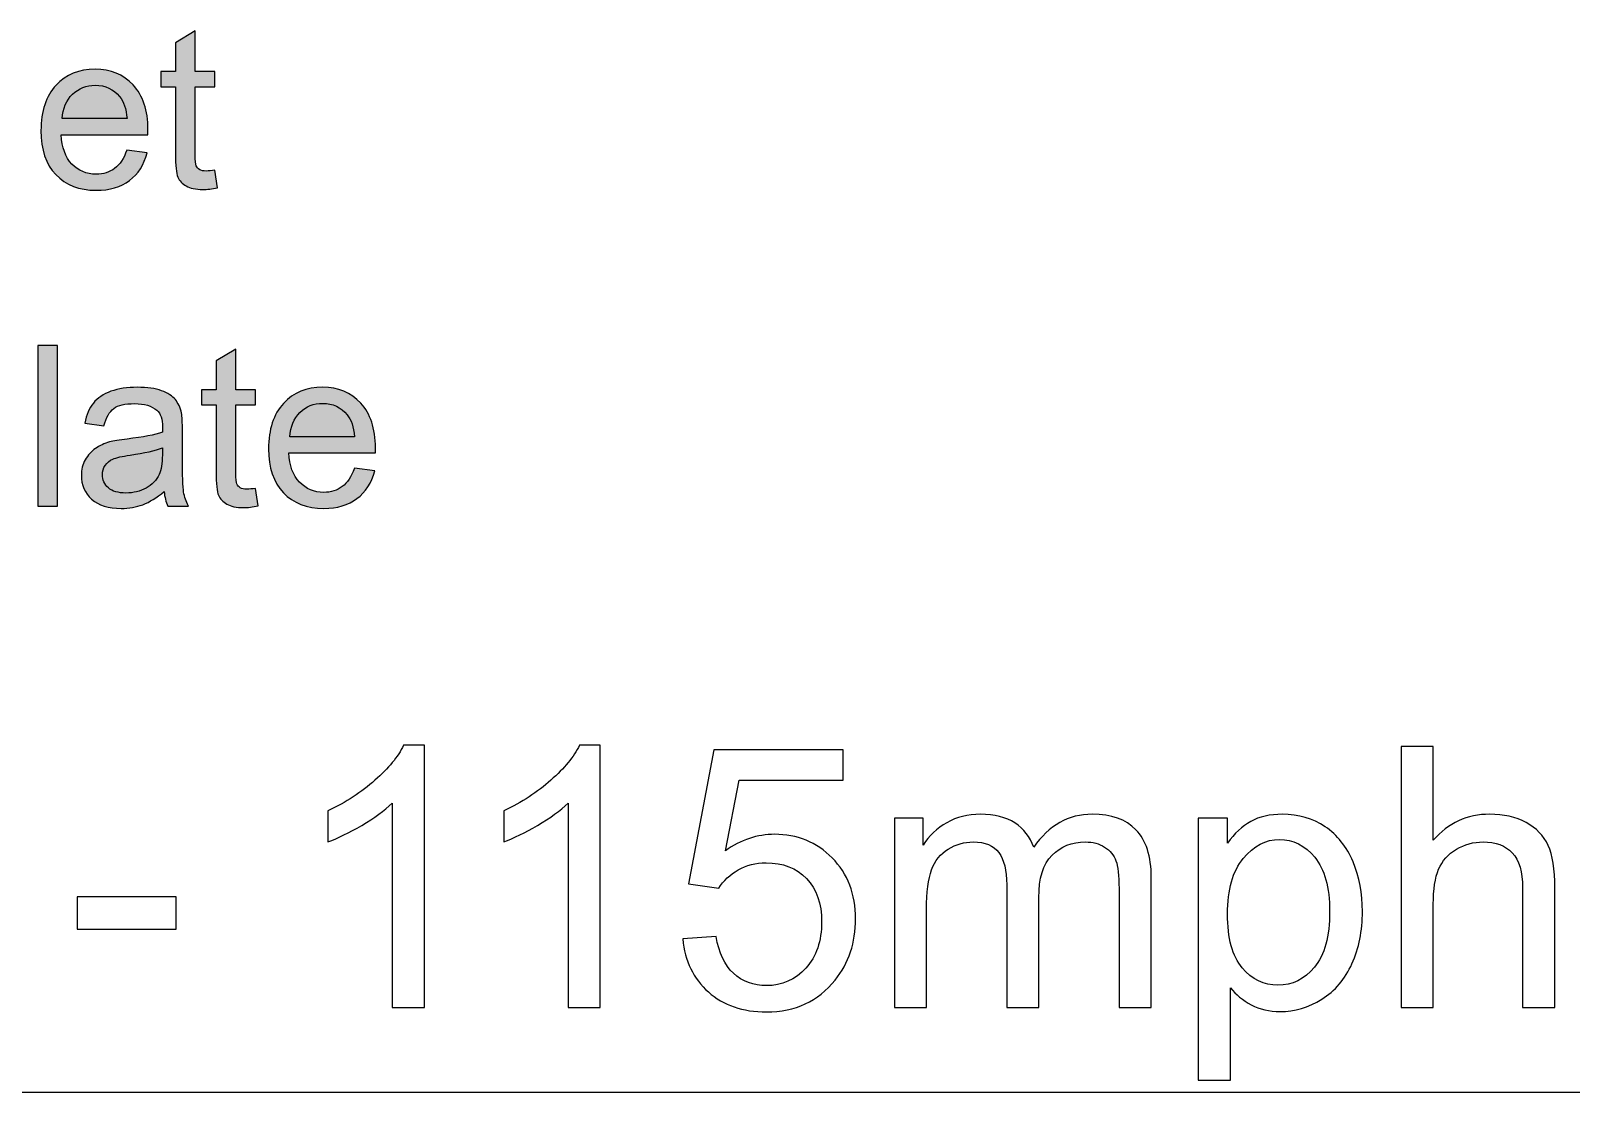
# Model space of a CAD drawing. Extents: x -3.7 to 85.1, y -41.7 to 15.
# Drawn here: x 11.97 to 23.56, y -1.2 to 6.74 of the extents above; entities that cross this region are included whole.
import ezdxf

# ---------------------------------------------------------------- set-up
doc = ezdxf.new("R2010")
doc.units = 0
doc.header["$MEASUREMENT"] = 0
doc.layers.add('LAYER_1', color=7, linetype='CONTINUOUS')

msp = doc.modelspace()

# ---------------------------------------------------------------- hatches: boundary and pattern name
at = {"layer": 'LAYER_1'}
h = msp.add_hatch(color=250, dxfattribs=at)
edge = h.paths.add_edge_path()
edge.add_spline(control_points=[(13.348, 5.694), (13.348, 5.694), (13.368, 5.563), (13.368, 5.563), (13.327, 5.555), (13.29, 5.55), (13.257, 5.55), (13.204, 5.55), (13.163, 5.559), (13.133, 5.576), (13.104, 5.593), (13.083, 5.615), (13.071, 5.642), (13.059, 5.67), (13.053, 5.728), (13.053, 5.817), (13.053, 5.817), (13.053, 6.318), (13.053, 6.318), (13.053, 6.318), (12.944, 6.318), (12.944, 6.318), (12.944, 6.318), (12.944, 6.432), (12.944, 6.432), (12.944, 6.432), (13.053, 6.432), (13.053, 6.432), (13.053, 6.432), (13.053, 6.647), (13.053, 6.647), (13.053, 6.647), (13.201, 6.736), (13.201, 6.736), (13.201, 6.736), (13.201, 6.432), (13.201, 6.432), (13.201, 6.432), (13.348, 6.432), (13.348, 6.432), (13.348, 6.432), (13.348, 6.318), (13.348, 6.318), (13.348, 6.318), (13.201, 6.318), (13.201, 6.318), (13.201, 6.318), (13.201, 5.808), (13.201, 5.808), (13.201, 5.766), (13.203, 5.739), (13.208, 5.727), (13.213, 5.715), (13.222, 5.706), (13.234, 5.698), (13.245, 5.691), (13.262, 5.688), (13.284, 5.688), (13.3, 5.688), (13.322, 5.69), (13.348, 5.694)], knot_values=[0, 0, 0, 0, 0.05, 0.05, 0.05, 0.1, 0.1, 0.1, 0.15, 0.15, 0.15, 0.2, 0.2, 0.2, 0.25, 0.25, 0.25, 0.3, 0.3, 0.3, 0.35, 0.35, 0.35, 0.4, 0.4, 0.4, 0.45, 0.45, 0.45, 0.5, 0.5, 0.5, 0.55, 0.55, 0.55, 0.6, 0.6, 0.6, 0.65, 0.65, 0.65, 0.7, 0.7, 0.7, 0.75, 0.75, 0.75, 0.8, 0.8, 0.8, 0.85, 0.85, 0.85, 0.9, 0.9, 0.9, 0.95, 0.95, 0.95, 1, 1, 1, 1], degree=3, periodic=1)
h = msp.add_hatch(color=250, dxfattribs=at)
edge = h.paths.add_edge_path()
edge.add_spline(control_points=[(12.689, 5.844), (12.689, 5.844), (12.842, 5.824), (12.842, 5.824), (12.818, 5.735), (12.773, 5.666), (12.709, 5.617), (12.644, 5.568), (12.561, 5.544), (12.46, 5.544), (12.333, 5.544), (12.233, 5.583), (12.158, 5.661), (12.084, 5.739), (12.047, 5.849), (12.047, 5.99), (12.047, 6.136), (12.084, 6.249), (12.16, 6.33), (12.235, 6.41), (12.332, 6.45), (12.452, 6.45), (12.568, 6.45), (12.663, 6.411), (12.736, 6.332), (12.81, 6.253), (12.847, 6.142), (12.847, 5.998), (12.847, 5.99), (12.846, 5.977), (12.846, 5.959), (12.846, 5.959), (12.198, 5.959), (12.198, 5.959), (12.204, 5.864), (12.23, 5.791), (12.279, 5.74), (12.327, 5.69), (12.388, 5.664), (12.46, 5.664), (12.514, 5.664), (12.56, 5.679), (12.598, 5.707), (12.637, 5.736), (12.667, 5.781), (12.689, 5.844)], knot_values=[0, 0, 0, 0, 0.066667, 0.066667, 0.066667, 0.133333, 0.133333, 0.133333, 0.2, 0.2, 0.2, 0.266667, 0.266667, 0.266667, 0.333333, 0.333333, 0.333333, 0.4, 0.4, 0.4, 0.466667, 0.466667, 0.466667, 0.533333, 0.533333, 0.533333, 0.6, 0.6, 0.6, 0.666667, 0.666667, 0.666667, 0.733333, 0.733333, 0.733333, 0.8, 0.8, 0.8, 0.866667, 0.866667, 0.866667, 0.933333, 0.933333, 0.933333, 1, 1, 1, 1], degree=3, periodic=1)
h = msp.add_hatch(color=250, dxfattribs=at)
edge = h.paths.add_edge_path()
edge.add_spline(control_points=[(12.206, 6.08), (12.206, 6.08), (12.691, 6.08), (12.691, 6.08), (12.684, 6.153), (12.666, 6.208), (12.635, 6.245), (12.588, 6.301), (12.528, 6.33), (12.453, 6.33), (12.385, 6.33), (12.329, 6.307), (12.283, 6.262), (12.237, 6.217), (12.211, 6.156), (12.206, 6.08)], knot_values=[0, 0, 0, 0, 0.2, 0.2, 0.2, 0.4, 0.4, 0.4, 0.6, 0.6, 0.6, 0.8, 0.8, 0.8, 1, 1, 1, 1], degree=3, periodic=1)
h = msp.add_hatch(color=250, dxfattribs=at)
edge = h.paths.add_edge_path()
edge.add_spline(control_points=[(12.024, 3.182), (12.024, 3.182), (12.024, 4.382), (12.024, 4.382), (12.024, 4.382), (12.171, 4.382), (12.171, 4.382), (12.171, 4.382), (12.171, 3.182), (12.171, 3.182), (12.171, 3.182), (12.024, 3.182), (12.024, 3.182)], knot_values=[0, 0, 0, 0, 0.25, 0.25, 0.25, 0.5, 0.5, 0.5, 0.75, 0.75, 0.75, 1, 1, 1, 1], degree=3, periodic=1)
h = msp.add_hatch(color=250, dxfattribs=at)
edge = h.paths.add_edge_path()
edge.add_spline(control_points=[(13.652, 3.314), (13.652, 3.314), (13.672, 3.183), (13.672, 3.183), (13.631, 3.175), (13.593, 3.17), (13.561, 3.17), (13.508, 3.17), (13.466, 3.179), (13.437, 3.196), (13.407, 3.213), (13.387, 3.235), (13.375, 3.262), (13.363, 3.29), (13.357, 3.348), (13.357, 3.437), (13.357, 3.437), (13.357, 3.938), (13.357, 3.938), (13.357, 3.938), (13.248, 3.938), (13.248, 3.938), (13.248, 3.938), (13.248, 4.052), (13.248, 4.052), (13.248, 4.052), (13.357, 4.052), (13.357, 4.052), (13.357, 4.052), (13.357, 4.267), (13.357, 4.267), (13.357, 4.267), (13.504, 4.356), (13.504, 4.356), (13.504, 4.356), (13.504, 4.052), (13.504, 4.052), (13.504, 4.052), (13.652, 4.052), (13.652, 4.052), (13.652, 4.052), (13.652, 3.938), (13.652, 3.938), (13.652, 3.938), (13.504, 3.938), (13.504, 3.938), (13.504, 3.938), (13.504, 3.428), (13.504, 3.428), (13.504, 3.386), (13.507, 3.359), (13.512, 3.347), (13.517, 3.335), (13.526, 3.326), (13.537, 3.318), (13.549, 3.311), (13.566, 3.308), (13.588, 3.308), (13.604, 3.308), (13.625, 3.31), (13.652, 3.314)], knot_values=[0, 0, 0, 0, 0.05, 0.05, 0.05, 0.1, 0.1, 0.1, 0.15, 0.15, 0.15, 0.2, 0.2, 0.2, 0.25, 0.25, 0.25, 0.3, 0.3, 0.3, 0.35, 0.35, 0.35, 0.4, 0.4, 0.4, 0.45, 0.45, 0.45, 0.5, 0.5, 0.5, 0.55, 0.55, 0.55, 0.6, 0.6, 0.6, 0.65, 0.65, 0.65, 0.7, 0.7, 0.7, 0.75, 0.75, 0.75, 0.8, 0.8, 0.8, 0.85, 0.85, 0.85, 0.9, 0.9, 0.9, 0.95, 0.95, 0.95, 1, 1, 1, 1], degree=3, periodic=1)
h = msp.add_hatch(color=250, dxfattribs=at)
edge = h.paths.add_edge_path()
edge.add_spline(control_points=[(12.968, 3.291), (12.913, 3.244), (12.86, 3.212), (12.809, 3.192), (12.759, 3.173), (12.705, 3.164), (12.647, 3.164), (12.551, 3.164), (12.478, 3.187), (12.426, 3.233), (12.375, 3.28), (12.349, 3.339), (12.349, 3.412), (12.349, 3.454), (12.359, 3.493), (12.378, 3.528), (12.398, 3.563), (12.423, 3.591), (12.454, 3.613), (12.486, 3.634), (12.521, 3.65), (12.56, 3.661), (12.59, 3.668), (12.633, 3.676), (12.692, 3.683), (12.811, 3.697), (12.899, 3.714), (12.955, 3.734), (12.956, 3.754), (12.956, 3.766), (12.956, 3.772), (12.956, 3.832), (12.942, 3.874), (12.914, 3.898), (12.876, 3.932), (12.82, 3.948), (12.746, 3.948), (12.676, 3.948), (12.625, 3.936), (12.592, 3.912), (12.559, 3.887), (12.534, 3.844), (12.518, 3.782), (12.518, 3.782), (12.374, 3.802), (12.374, 3.802), (12.387, 3.864), (12.409, 3.914), (12.439, 3.952), (12.469, 3.99), (12.513, 4.019), (12.57, 4.04), (12.626, 4.06), (12.693, 4.07), (12.768, 4.07), (12.842, 4.07), (12.902, 4.062), (12.949, 4.044), (12.996, 4.027), (13.03, 4.005), (13.052, 3.978), (13.073, 3.952), (13.089, 3.918), (13.098, 3.878), (13.103, 3.853), (13.105, 3.807), (13.105, 3.742), (13.105, 3.742), (13.105, 3.547), (13.105, 3.547), (13.105, 3.41), (13.108, 3.324), (13.114, 3.287), (13.12, 3.25), (13.132, 3.216), (13.15, 3.182), (13.15, 3.182), (12.996, 3.182), (12.996, 3.182), (12.981, 3.213), (12.972, 3.249), (12.968, 3.291)], knot_values=[0, 0, 0, 0, 0.037037, 0.037037, 0.037037, 0.074074, 0.074074, 0.074074, 0.111111, 0.111111, 0.111111, 0.148148, 0.148148, 0.148148, 0.185185, 0.185185, 0.185185, 0.222222, 0.222222, 0.222222, 0.259259, 0.259259, 0.259259, 0.296296, 0.296296, 0.296296, 0.333333, 0.333333, 0.333333, 0.37037, 0.37037, 0.37037, 0.407407, 0.407407, 0.407407, 0.444444, 0.444444, 0.444444, 0.481481, 0.481481, 0.481481, 0.518519, 0.518519, 0.518519, 0.555556, 0.555556, 0.555556, 0.592593, 0.592593, 0.592593, 0.62963, 0.62963, 0.62963, 0.666667, 0.666667, 0.666667, 0.703704, 0.703704, 0.703704, 0.740741, 0.740741, 0.740741, 0.777778, 0.777778, 0.777778, 0.814815, 0.814815, 0.814815, 0.851852, 0.851852, 0.851852, 0.888889, 0.888889, 0.888889, 0.925926, 0.925926, 0.925926, 0.962963, 0.962963, 0.962963, 1, 1, 1, 1], degree=3, periodic=1)
h = msp.add_hatch(color=250, dxfattribs=at)
edge = h.paths.add_edge_path()
edge.add_spline(control_points=[(14.391, 3.464), (14.391, 3.464), (14.543, 3.444), (14.543, 3.444), (14.52, 3.355), (14.475, 3.286), (14.41, 3.237), (14.346, 3.188), (14.263, 3.164), (14.162, 3.164), (14.035, 3.164), (13.934, 3.203), (13.86, 3.281), (13.786, 3.359), (13.749, 3.469), (13.749, 3.61), (13.749, 3.756), (13.786, 3.869), (13.861, 3.95), (13.936, 4.03), (14.034, 4.07), (14.154, 4.07), (14.27, 4.07), (14.364, 4.031), (14.438, 3.952), (14.511, 3.873), (14.548, 3.762), (14.548, 3.618), (14.548, 3.61), (14.548, 3.597), (14.548, 3.579), (14.548, 3.579), (13.9, 3.579), (13.9, 3.579), (13.905, 3.484), (13.932, 3.411), (13.981, 3.36), (14.029, 3.31), (14.09, 3.284), (14.162, 3.284), (14.216, 3.284), (14.262, 3.299), (14.3, 3.327), (14.338, 3.356), (14.368, 3.401), (14.391, 3.464)], knot_values=[0, 0, 0, 0, 0.066667, 0.066667, 0.066667, 0.133333, 0.133333, 0.133333, 0.2, 0.2, 0.2, 0.266667, 0.266667, 0.266667, 0.333333, 0.333333, 0.333333, 0.4, 0.4, 0.4, 0.466667, 0.466667, 0.466667, 0.533333, 0.533333, 0.533333, 0.6, 0.6, 0.6, 0.666667, 0.666667, 0.666667, 0.733333, 0.733333, 0.733333, 0.8, 0.8, 0.8, 0.866667, 0.866667, 0.866667, 0.933333, 0.933333, 0.933333, 1, 1, 1, 1], degree=3, periodic=1)
h = msp.add_hatch(color=250, dxfattribs=at)
edge = h.paths.add_edge_path()
edge.add_spline(control_points=[(13.908, 3.7), (13.908, 3.7), (14.392, 3.7), (14.392, 3.7), (14.386, 3.773), (14.367, 3.828), (14.337, 3.865), (14.29, 3.921), (14.229, 3.95), (14.155, 3.95), (14.087, 3.95), (14.03, 3.927), (13.984, 3.882), (13.938, 3.837), (13.913, 3.776), (13.908, 3.7)], knot_values=[0, 0, 0, 0, 0.2, 0.2, 0.2, 0.4, 0.4, 0.4, 0.6, 0.6, 0.6, 0.8, 0.8, 0.8, 1, 1, 1, 1], degree=3, periodic=1)
h = msp.add_hatch(color=250, dxfattribs=at)
edge = h.paths.add_edge_path()
edge.add_spline(control_points=[(12.956, 3.618), (12.902, 3.596), (12.822, 3.578), (12.714, 3.563), (12.654, 3.554), (12.611, 3.544), (12.585, 3.533), (12.56, 3.522), (12.541, 3.506), (12.527, 3.486), (12.514, 3.465), (12.507, 3.442), (12.507, 3.416), (12.507, 3.377), (12.521, 3.344), (12.551, 3.318), (12.581, 3.292), (12.625, 3.279), (12.682, 3.279), (12.739, 3.279), (12.789, 3.292), (12.834, 3.316), (12.878, 3.341), (12.911, 3.375), (12.931, 3.418), (12.947, 3.451), (12.955, 3.5), (12.955, 3.564), (12.955, 3.564), (12.956, 3.618), (12.956, 3.618)], knot_values=[0, 0, 0, 0, 0.1, 0.1, 0.1, 0.2, 0.2, 0.2, 0.3, 0.3, 0.3, 0.4, 0.4, 0.4, 0.5, 0.5, 0.5, 0.6, 0.6, 0.6, 0.7, 0.7, 0.7, 0.8, 0.8, 0.8, 0.9, 0.9, 0.9, 1, 1, 1, 1], degree=3, periodic=1)

# ---------------------------------------------------------------- linework, layer by layer
at = {"layer": 'LAYER_1', "color": 250}
for points, knots in [([(13.348, 5.694), (13.348, 5.694), (13.368, 5.563), (13.368, 5.563), (13.327, 5.555), (13.29, 5.55), (13.257, 5.55), (13.204, 5.55), (13.163, 5.559), (13.133, 5.576), (13.104, 5.593), (13.083, 5.615), (13.071, 5.642), (13.059, 5.67), (13.053, 5.728), (13.053, 5.817), (13.053, 5.817), (13.053, 6.318), (13.053, 6.318), (13.053, 6.318), (12.944, 6.318), (12.944, 6.318), (12.944, 6.318), (12.944, 6.432), (12.944, 6.432), (12.944, 6.432), (13.053, 6.432), (13.053, 6.432), (13.053, 6.432), (13.053, 6.647), (13.053, 6.647), (13.053, 6.647), (13.201, 6.736), (13.201, 6.736), (13.201, 6.736), (13.201, 6.432), (13.201, 6.432), (13.201, 6.432), (13.348, 6.432), (13.348, 6.432), (13.348, 6.432), (13.348, 6.318), (13.348, 6.318), (13.348, 6.318), (13.201, 6.318), (13.201, 6.318), (13.201, 6.318), (13.201, 5.808), (13.201, 5.808), (13.201, 5.766), (13.203, 5.739), (13.208, 5.727), (13.213, 5.715), (13.222, 5.706), (13.234, 5.698), (13.245, 5.691), (13.262, 5.688), (13.284, 5.688), (13.3, 5.688), (13.322, 5.69), (13.348, 5.694)], [0, 0, 0, 0, 0.05, 0.05, 0.05, 0.1, 0.1, 0.1, 0.15, 0.15, 0.15, 0.2, 0.2, 0.2, 0.25, 0.25, 0.25, 0.3, 0.3, 0.3, 0.35, 0.35, 0.35, 0.4, 0.4, 0.4, 0.45, 0.45, 0.45, 0.5, 0.5, 0.5, 0.55, 0.55, 0.55, 0.6, 0.6, 0.6, 0.65, 0.65, 0.65, 0.7, 0.7, 0.7, 0.75, 0.75, 0.75, 0.8, 0.8, 0.8, 0.85, 0.85, 0.85, 0.9, 0.9, 0.9, 0.95, 0.95, 0.95, 1, 1, 1, 1]), ([(12.689, 5.844), (12.689, 5.844), (12.842, 5.824), (12.842, 5.824), (12.818, 5.735), (12.773, 5.666), (12.709, 5.617), (12.644, 5.568), (12.561, 5.544), (12.46, 5.544), (12.333, 5.544), (12.233, 5.583), (12.158, 5.661), (12.084, 5.739), (12.047, 5.849), (12.047, 5.99), (12.047, 6.136), (12.084, 6.249), (12.16, 6.33), (12.235, 6.41), (12.332, 6.45), (12.452, 6.45), (12.568, 6.45), (12.663, 6.411), (12.736, 6.332), (12.81, 6.253), (12.847, 6.142), (12.847, 5.998), (12.847, 5.99), (12.846, 5.977), (12.846, 5.959), (12.846, 5.959), (12.198, 5.959), (12.198, 5.959), (12.204, 5.864), (12.23, 5.791), (12.279, 5.74), (12.327, 5.69), (12.388, 5.664), (12.46, 5.664), (12.514, 5.664), (12.56, 5.679), (12.598, 5.707), (12.637, 5.736), (12.667, 5.781), (12.689, 5.844)], [0, 0, 0, 0, 0.066667, 0.066667, 0.066667, 0.133333, 0.133333, 0.133333, 0.2, 0.2, 0.2, 0.266667, 0.266667, 0.266667, 0.333333, 0.333333, 0.333333, 0.4, 0.4, 0.4, 0.466667, 0.466667, 0.466667, 0.533333, 0.533333, 0.533333, 0.6, 0.6, 0.6, 0.666667, 0.666667, 0.666667, 0.733333, 0.733333, 0.733333, 0.8, 0.8, 0.8, 0.866667, 0.866667, 0.866667, 0.933333, 0.933333, 0.933333, 1, 1, 1, 1]), ([(12.206, 6.08), (12.206, 6.08), (12.691, 6.08), (12.691, 6.08), (12.684, 6.153), (12.666, 6.208), (12.635, 6.245), (12.588, 6.301), (12.528, 6.33), (12.453, 6.33), (12.385, 6.33), (12.329, 6.307), (12.283, 6.262), (12.237, 6.217), (12.211, 6.156), (12.206, 6.08)], [0, 0, 0, 0, 0.2, 0.2, 0.2, 0.4, 0.4, 0.4, 0.6, 0.6, 0.6, 0.8, 0.8, 0.8, 1, 1, 1, 1]), ([(12.024, 3.182), (12.024, 3.182), (12.024, 4.382), (12.024, 4.382), (12.024, 4.382), (12.171, 4.382), (12.171, 4.382), (12.171, 4.382), (12.171, 3.182), (12.171, 3.182), (12.171, 3.182), (12.024, 3.182), (12.024, 3.182)], [0, 0, 0, 0, 0.25, 0.25, 0.25, 0.5, 0.5, 0.5, 0.75, 0.75, 0.75, 1, 1, 1, 1]), ([(13.652, 3.314), (13.652, 3.314), (13.672, 3.183), (13.672, 3.183), (13.631, 3.175), (13.593, 3.17), (13.561, 3.17), (13.508, 3.17), (13.466, 3.179), (13.437, 3.196), (13.407, 3.213), (13.387, 3.235), (13.375, 3.262), (13.363, 3.29), (13.357, 3.348), (13.357, 3.437), (13.357, 3.437), (13.357, 3.938), (13.357, 3.938), (13.357, 3.938), (13.248, 3.938), (13.248, 3.938), (13.248, 3.938), (13.248, 4.052), (13.248, 4.052), (13.248, 4.052), (13.357, 4.052), (13.357, 4.052), (13.357, 4.052), (13.357, 4.267), (13.357, 4.267), (13.357, 4.267), (13.504, 4.356), (13.504, 4.356), (13.504, 4.356), (13.504, 4.052), (13.504, 4.052), (13.504, 4.052), (13.652, 4.052), (13.652, 4.052), (13.652, 4.052), (13.652, 3.938), (13.652, 3.938), (13.652, 3.938), (13.504, 3.938), (13.504, 3.938), (13.504, 3.938), (13.504, 3.428), (13.504, 3.428), (13.504, 3.386), (13.507, 3.359), (13.512, 3.347), (13.517, 3.335), (13.526, 3.326), (13.537, 3.318), (13.549, 3.311), (13.566, 3.308), (13.588, 3.308), (13.604, 3.308), (13.625, 3.31), (13.652, 3.314)], [0, 0, 0, 0, 0.05, 0.05, 0.05, 0.1, 0.1, 0.1, 0.15, 0.15, 0.15, 0.2, 0.2, 0.2, 0.25, 0.25, 0.25, 0.3, 0.3, 0.3, 0.35, 0.35, 0.35, 0.4, 0.4, 0.4, 0.45, 0.45, 0.45, 0.5, 0.5, 0.5, 0.55, 0.55, 0.55, 0.6, 0.6, 0.6, 0.65, 0.65, 0.65, 0.7, 0.7, 0.7, 0.75, 0.75, 0.75, 0.8, 0.8, 0.8, 0.85, 0.85, 0.85, 0.9, 0.9, 0.9, 0.95, 0.95, 0.95, 1, 1, 1, 1]), ([(12.968, 3.291), (12.913, 3.244), (12.86, 3.212), (12.809, 3.192), (12.759, 3.173), (12.705, 3.164), (12.647, 3.164), (12.551, 3.164), (12.478, 3.187), (12.426, 3.233), (12.375, 3.28), (12.349, 3.339), (12.349, 3.412), (12.349, 3.454), (12.359, 3.493), (12.378, 3.528), (12.398, 3.563), (12.423, 3.591), (12.454, 3.613), (12.486, 3.634), (12.521, 3.65), (12.56, 3.661), (12.59, 3.668), (12.633, 3.676), (12.692, 3.683), (12.811, 3.697), (12.899, 3.714), (12.955, 3.734), (12.956, 3.754), (12.956, 3.766), (12.956, 3.772), (12.956, 3.832), (12.942, 3.874), (12.914, 3.898), (12.876, 3.932), (12.82, 3.948), (12.746, 3.948), (12.676, 3.948), (12.625, 3.936), (12.592, 3.912), (12.559, 3.887), (12.534, 3.844), (12.518, 3.782), (12.518, 3.782), (12.374, 3.802), (12.374, 3.802), (12.387, 3.864), (12.409, 3.914), (12.439, 3.952), (12.469, 3.99), (12.513, 4.019), (12.57, 4.04), (12.626, 4.06), (12.693, 4.07), (12.768, 4.07), (12.842, 4.07), (12.902, 4.062), (12.949, 4.044), (12.996, 4.027), (13.03, 4.005), (13.052, 3.978), (13.073, 3.952), (13.089, 3.918), (13.098, 3.878), (13.103, 3.853), (13.105, 3.807), (13.105, 3.742), (13.105, 3.742), (13.105, 3.547), (13.105, 3.547), (13.105, 3.41), (13.108, 3.324), (13.114, 3.287), (13.12, 3.25), (13.132, 3.216), (13.15, 3.182), (13.15, 3.182), (12.996, 3.182), (12.996, 3.182), (12.981, 3.213), (12.972, 3.249), (12.968, 3.291)], [0, 0, 0, 0, 0.037037, 0.037037, 0.037037, 0.074074, 0.074074, 0.074074, 0.111111, 0.111111, 0.111111, 0.148148, 0.148148, 0.148148, 0.185185, 0.185185, 0.185185, 0.222222, 0.222222, 0.222222, 0.259259, 0.259259, 0.259259, 0.296296, 0.296296, 0.296296, 0.333333, 0.333333, 0.333333, 0.37037, 0.37037, 0.37037, 0.407407, 0.407407, 0.407407, 0.444444, 0.444444, 0.444444, 0.481481, 0.481481, 0.481481, 0.518519, 0.518519, 0.518519, 0.555556, 0.555556, 0.555556, 0.592593, 0.592593, 0.592593, 0.62963, 0.62963, 0.62963, 0.666667, 0.666667, 0.666667, 0.703704, 0.703704, 0.703704, 0.740741, 0.740741, 0.740741, 0.777778, 0.777778, 0.777778, 0.814815, 0.814815, 0.814815, 0.851852, 0.851852, 0.851852, 0.888889, 0.888889, 0.888889, 0.925926, 0.925926, 0.925926, 0.962963, 0.962963, 0.962963, 1, 1, 1, 1]), ([(14.391, 3.464), (14.391, 3.464), (14.543, 3.444), (14.543, 3.444), (14.52, 3.355), (14.475, 3.286), (14.41, 3.237), (14.346, 3.188), (14.263, 3.164), (14.162, 3.164), (14.035, 3.164), (13.934, 3.203), (13.86, 3.281), (13.786, 3.359), (13.749, 3.469), (13.749, 3.61), (13.749, 3.756), (13.786, 3.869), (13.861, 3.95), (13.936, 4.03), (14.034, 4.07), (14.154, 4.07), (14.27, 4.07), (14.364, 4.031), (14.438, 3.952), (14.511, 3.873), (14.548, 3.762), (14.548, 3.618), (14.548, 3.61), (14.548, 3.597), (14.548, 3.579), (14.548, 3.579), (13.9, 3.579), (13.9, 3.579), (13.905, 3.484), (13.932, 3.411), (13.981, 3.36), (14.029, 3.31), (14.09, 3.284), (14.162, 3.284), (14.216, 3.284), (14.262, 3.299), (14.3, 3.327), (14.338, 3.356), (14.368, 3.401), (14.391, 3.464)], [0, 0, 0, 0, 0.066667, 0.066667, 0.066667, 0.133333, 0.133333, 0.133333, 0.2, 0.2, 0.2, 0.266667, 0.266667, 0.266667, 0.333333, 0.333333, 0.333333, 0.4, 0.4, 0.4, 0.466667, 0.466667, 0.466667, 0.533333, 0.533333, 0.533333, 0.6, 0.6, 0.6, 0.666667, 0.666667, 0.666667, 0.733333, 0.733333, 0.733333, 0.8, 0.8, 0.8, 0.866667, 0.866667, 0.866667, 0.933333, 0.933333, 0.933333, 1, 1, 1, 1]), ([(13.908, 3.7), (13.908, 3.7), (14.392, 3.7), (14.392, 3.7), (14.386, 3.773), (14.367, 3.828), (14.337, 3.865), (14.29, 3.921), (14.229, 3.95), (14.155, 3.95), (14.087, 3.95), (14.03, 3.927), (13.984, 3.882), (13.938, 3.837), (13.913, 3.776), (13.908, 3.7)], [0, 0, 0, 0, 0.2, 0.2, 0.2, 0.4, 0.4, 0.4, 0.6, 0.6, 0.6, 0.8, 0.8, 0.8, 1, 1, 1, 1]), ([(12.956, 3.618), (12.902, 3.596), (12.822, 3.578), (12.714, 3.563), (12.654, 3.554), (12.611, 3.544), (12.585, 3.533), (12.56, 3.522), (12.541, 3.506), (12.527, 3.486), (12.514, 3.465), (12.507, 3.442), (12.507, 3.416), (12.507, 3.377), (12.521, 3.344), (12.551, 3.318), (12.581, 3.292), (12.625, 3.279), (12.682, 3.279), (12.739, 3.279), (12.789, 3.292), (12.834, 3.316), (12.878, 3.341), (12.911, 3.375), (12.931, 3.418), (12.947, 3.451), (12.955, 3.5), (12.955, 3.564), (12.955, 3.564), (12.956, 3.618), (12.956, 3.618)], [0, 0, 0, 0, 0.1, 0.1, 0.1, 0.2, 0.2, 0.2, 0.3, 0.3, 0.3, 0.4, 0.4, 0.4, 0.5, 0.5, 0.5, 0.6, 0.6, 0.6, 0.7, 0.7, 0.7, 0.8, 0.8, 0.8, 0.9, 0.9, 0.9, 1, 1, 1, 1]), ([(14.914, -0.57), (14.914, -0.57), (14.674, -0.57), (14.674, -0.57), (14.674, -0.57), (14.674, 0.959), (14.674, 0.959), (14.616, 0.903), (14.54, 0.848), (14.446, 0.793), (14.353, 0.738), (14.268, 0.697), (14.193, 0.67), (14.193, 0.67), (14.193, 0.902), (14.193, 0.902), (14.328, 0.964), (14.445, 1.041), (14.545, 1.131), (14.646, 1.22), (14.717, 1.307), (14.759, 1.392), (14.759, 1.392), (14.914, 1.392), (14.914, 1.392), (14.914, 1.392), (14.914, -0.57), (14.914, -0.57)], [0, 0, 0, 0, 0.111111, 0.111111, 0.111111, 0.222222, 0.222222, 0.222222, 0.333333, 0.333333, 0.333333, 0.444444, 0.444444, 0.444444, 0.555556, 0.555556, 0.555556, 0.666667, 0.666667, 0.666667, 0.777778, 0.777778, 0.777778, 0.888889, 0.888889, 0.888889, 1, 1, 1, 1]), ([(16.229, -0.57), (16.229, -0.57), (15.989, -0.57), (15.989, -0.57), (15.989, -0.57), (15.989, 0.959), (15.989, 0.959), (15.931, 0.903), (15.855, 0.848), (15.761, 0.793), (15.668, 0.738), (15.583, 0.697), (15.508, 0.67), (15.508, 0.67), (15.508, 0.902), (15.508, 0.902), (15.643, 0.964), (15.76, 1.041), (15.86, 1.131), (15.961, 1.22), (16.032, 1.307), (16.074, 1.392), (16.074, 1.392), (16.229, 1.392), (16.229, 1.392), (16.229, 1.392), (16.229, -0.57), (16.229, -0.57)], [0, 0, 0, 0, 0.111111, 0.111111, 0.111111, 0.222222, 0.222222, 0.222222, 0.333333, 0.333333, 0.333333, 0.444444, 0.444444, 0.444444, 0.555556, 0.555556, 0.555556, 0.666667, 0.666667, 0.666667, 0.777778, 0.777778, 0.777778, 0.888889, 0.888889, 0.888889, 1, 1, 1, 1]), ([(16.846, -0.057), (16.846, -0.057), (17.097, -0.038), (17.097, -0.038), (17.115, -0.16), (17.159, -0.252), (17.226, -0.314), (17.293, -0.375), (17.376, -0.406), (17.472, -0.406), (17.589, -0.406), (17.687, -0.363), (17.767, -0.276), (17.846, -0.188), (17.885, -0.073), (17.885, 0.071), (17.885, 0.208), (17.848, 0.315), (17.772, 0.395), (17.696, 0.474), (17.595, 0.513), (17.47, 0.513), (17.392, 0.513), (17.323, 0.496), (17.261, 0.46), (17.2, 0.425), (17.151, 0.379), (17.116, 0.322), (17.116, 0.322), (16.889, 0.355), (16.889, 0.355), (16.889, 0.355), (17.078, 1.359), (17.078, 1.359), (17.078, 1.359), (18.046, 1.359), (18.046, 1.359), (18.046, 1.359), (18.046, 1.13), (18.046, 1.13), (18.046, 1.13), (17.269, 1.13), (17.269, 1.13), (17.269, 1.13), (17.165, 0.603), (17.165, 0.603), (17.282, 0.685), (17.405, 0.726), (17.533, 0.726), (17.703, 0.726), (17.847, 0.667), (17.964, 0.549), (18.08, 0.431), (18.139, 0.279), (18.139, 0.093), (18.139, -0.084), (18.088, -0.237), (17.985, -0.365), (17.86, -0.523), (17.689, -0.603), (17.472, -0.603), (17.295, -0.603), (17.15, -0.553), (17.038, -0.453), (16.926, -0.353), (16.862, -0.222), (16.846, -0.057)], [0, 0, 0, 0, 0.045455, 0.045455, 0.045455, 0.090909, 0.090909, 0.090909, 0.136364, 0.136364, 0.136364, 0.181818, 0.181818, 0.181818, 0.227273, 0.227273, 0.227273, 0.272727, 0.272727, 0.272727, 0.318182, 0.318182, 0.318182, 0.363636, 0.363636, 0.363636, 0.409091, 0.409091, 0.409091, 0.454545, 0.454545, 0.454545, 0.5, 0.5, 0.5, 0.545455, 0.545455, 0.545455, 0.590909, 0.590909, 0.590909, 0.636364, 0.636364, 0.636364, 0.681818, 0.681818, 0.681818, 0.727273, 0.727273, 0.727273, 0.772727, 0.772727, 0.772727, 0.818182, 0.818182, 0.818182, 0.863636, 0.863636, 0.863636, 0.909091, 0.909091, 0.909091, 0.954545, 0.954545, 0.954545, 1, 1, 1, 1]), ([(22.219, -0.57), (22.219, -0.57), (22.219, 1.384), (22.219, 1.384), (22.219, 1.384), (22.459, 1.384), (22.459, 1.384), (22.459, 1.384), (22.459, 0.681), (22.459, 0.681), (22.57, 0.811), (22.711, 0.876), (22.881, 0.876), (22.985, 0.876), (23.076, 0.856), (23.153, 0.814), (23.23, 0.773), (23.285, 0.716), (23.318, 0.643), (23.351, 0.571), (23.368, 0.465), (23.368, 0.326), (23.368, 0.326), (23.368, -0.57), (23.368, -0.57), (23.368, -0.57), (23.127, -0.57), (23.127, -0.57), (23.127, -0.57), (23.127, 0.326), (23.127, 0.326), (23.127, 0.445), (23.102, 0.532), (23.05, 0.587), (22.998, 0.642), (22.926, 0.669), (22.831, 0.669), (22.76, 0.669), (22.694, 0.651), (22.632, 0.614), (22.569, 0.577), (22.525, 0.527), (22.499, 0.464), (22.472, 0.401), (22.459, 0.314), (22.459, 0.203), (22.459, 0.203), (22.459, -0.57), (22.459, -0.57), (22.459, -0.57), (22.219, -0.57), (22.219, -0.57)], [0, 0, 0, 0, 0.058824, 0.058824, 0.058824, 0.117647, 0.117647, 0.117647, 0.176471, 0.176471, 0.176471, 0.235294, 0.235294, 0.235294, 0.294118, 0.294118, 0.294118, 0.352941, 0.352941, 0.352941, 0.411765, 0.411765, 0.411765, 0.470588, 0.470588, 0.470588, 0.529412, 0.529412, 0.529412, 0.588235, 0.588235, 0.588235, 0.647059, 0.647059, 0.647059, 0.705882, 0.705882, 0.705882, 0.764706, 0.764706, 0.764706, 0.823529, 0.823529, 0.823529, 0.882353, 0.882353, 0.882353, 0.941176, 0.941176, 0.941176, 1, 1, 1, 1]), ([(18.429, -0.57), (18.429, -0.57), (18.429, 0.846), (18.429, 0.846), (18.429, 0.846), (18.644, 0.846), (18.644, 0.846), (18.644, 0.846), (18.644, 0.646), (18.644, 0.646), (18.688, 0.715), (18.747, 0.771), (18.821, 0.813), (18.895, 0.855), (18.978, 0.876), (19.073, 0.876), (19.177, 0.876), (19.263, 0.854), (19.33, 0.811), (19.397, 0.767), (19.444, 0.707), (19.471, 0.629), (19.584, 0.794), (19.73, 0.876), (19.91, 0.876), (20.051, 0.876), (20.16, 0.838), (20.235, 0.76), (20.311, 0.682), (20.35, 0.562), (20.35, 0.401), (20.35, 0.401), (20.35, -0.57), (20.35, -0.57), (20.35, -0.57), (20.109, -0.57), (20.109, -0.57), (20.109, -0.57), (20.109, 0.321), (20.109, 0.321), (20.109, 0.417), (20.101, 0.486), (20.086, 0.528), (20.07, 0.571), (20.042, 0.604), (20.001, 0.63), (19.96, 0.656), (19.912, 0.669), (19.857, 0.669), (19.757, 0.669), (19.674, 0.636), (19.608, 0.57), (19.542, 0.503), (19.509, 0.397), (19.509, 0.252), (19.509, 0.252), (19.509, -0.57), (19.509, -0.57), (19.509, -0.57), (19.269, -0.57), (19.269, -0.57), (19.269, -0.57), (19.269, 0.349), (19.269, 0.349), (19.269, 0.456), (19.25, 0.536), (19.21, 0.589), (19.171, 0.642), (19.107, 0.669), (19.019, 0.669), (18.951, 0.669), (18.889, 0.651), (18.832, 0.616), (18.774, 0.58), (18.733, 0.528), (18.707, 0.46), (18.682, 0.391), (18.669, 0.293), (18.669, 0.164), (18.669, 0.164), (18.669, -0.57), (18.669, -0.57), (18.669, -0.57), (18.429, -0.57), (18.429, -0.57)], [0, 0, 0, 0, 0.035714, 0.035714, 0.035714, 0.071429, 0.071429, 0.071429, 0.107143, 0.107143, 0.107143, 0.142857, 0.142857, 0.142857, 0.178571, 0.178571, 0.178571, 0.214286, 0.214286, 0.214286, 0.25, 0.25, 0.25, 0.285714, 0.285714, 0.285714, 0.321429, 0.321429, 0.321429, 0.357143, 0.357143, 0.357143, 0.392857, 0.392857, 0.392857, 0.428571, 0.428571, 0.428571, 0.464286, 0.464286, 0.464286, 0.5, 0.5, 0.5, 0.535714, 0.535714, 0.535714, 0.571429, 0.571429, 0.571429, 0.607143, 0.607143, 0.607143, 0.642857, 0.642857, 0.642857, 0.678571, 0.678571, 0.678571, 0.714286, 0.714286, 0.714286, 0.75, 0.75, 0.75, 0.785714, 0.785714, 0.785714, 0.821429, 0.821429, 0.821429, 0.857143, 0.857143, 0.857143, 0.892857, 0.892857, 0.892857, 0.928571, 0.928571, 0.928571, 0.964286, 0.964286, 0.964286, 1, 1, 1, 1]), ([(20.701, -1.113), (20.701, -1.113), (20.701, 0.846), (20.701, 0.846), (20.701, 0.846), (20.92, 0.846), (20.92, 0.846), (20.92, 0.846), (20.92, 0.66), (20.92, 0.66), (20.971, 0.732), (21.029, 0.786), (21.094, 0.822), (21.159, 0.858), (21.238, 0.876), (21.33, 0.876), (21.451, 0.876), (21.557, 0.845), (21.65, 0.783), (21.742, 0.721), (21.811, 0.633), (21.859, 0.521), (21.906, 0.407), (21.929, 0.284), (21.929, 0.149), (21.929, 0.004), (21.903, -0.126), (21.851, -0.242), (21.8, -0.357), (21.724, -0.446), (21.625, -0.508), (21.526, -0.569), (21.422, -0.6), (21.313, -0.6), (21.233, -0.6), (21.161, -0.583), (21.098, -0.549), (21.034, -0.516), (20.982, -0.473), (20.942, -0.422), (20.942, -0.422), (20.942, -1.113), (20.942, -1.113), (20.942, -1.113), (20.701, -1.113), (20.701, -1.113)], [0, 0, 0, 0, 0.066667, 0.066667, 0.066667, 0.133333, 0.133333, 0.133333, 0.2, 0.2, 0.2, 0.266667, 0.266667, 0.266667, 0.333333, 0.333333, 0.333333, 0.4, 0.4, 0.4, 0.466667, 0.466667, 0.466667, 0.533333, 0.533333, 0.533333, 0.6, 0.6, 0.6, 0.666667, 0.666667, 0.666667, 0.733333, 0.733333, 0.733333, 0.8, 0.8, 0.8, 0.866667, 0.866667, 0.866667, 0.933333, 0.933333, 0.933333, 1, 1, 1, 1]), ([(20.92, 0.13), (20.92, -0.052), (20.957, -0.186), (21.03, -0.273), (21.103, -0.36), (21.193, -0.403), (21.297, -0.403), (21.404, -0.403), (21.495, -0.358), (21.57, -0.268), (21.646, -0.178), (21.684, -0.039), (21.684, 0.15), (21.684, 0.33), (21.647, 0.464), (21.573, 0.554), (21.499, 0.643), (21.41, 0.688), (21.308, 0.688), (21.206, 0.688), (21.116, 0.64), (21.038, 0.545), (20.959, 0.45), (20.92, 0.311), (20.92, 0.13)], [0, 0, 0, 0, 0.125, 0.125, 0.125, 0.25, 0.25, 0.25, 0.375, 0.375, 0.375, 0.5, 0.5, 0.5, 0.625, 0.625, 0.625, 0.75, 0.75, 0.75, 0.875, 0.875, 0.875, 1, 1, 1, 1]), ([(12.317, 0.017), (12.317, 0.017), (12.317, 0.257), (12.317, 0.257), (12.317, 0.257), (13.059, 0.257), (13.059, 0.257), (13.059, 0.257), (13.059, 0.017), (13.059, 0.017), (13.059, 0.017), (12.317, 0.017), (12.317, 0.017)], [0, 0, 0, 0, 0.25, 0.25, 0.25, 0.5, 0.5, 0.5, 0.75, 0.75, 0.75, 1, 1, 1, 1])]:
    msp.add_open_spline(points, degree=3, knots=knots, dxfattribs=at)
msp.add_open_spline([(1.692, -1.202), (1.692, -1.202), (23.556, -1.202), (23.556, -1.202)], degree=3, dxfattribs=at)

doc.saveas('drawing.dxf')
